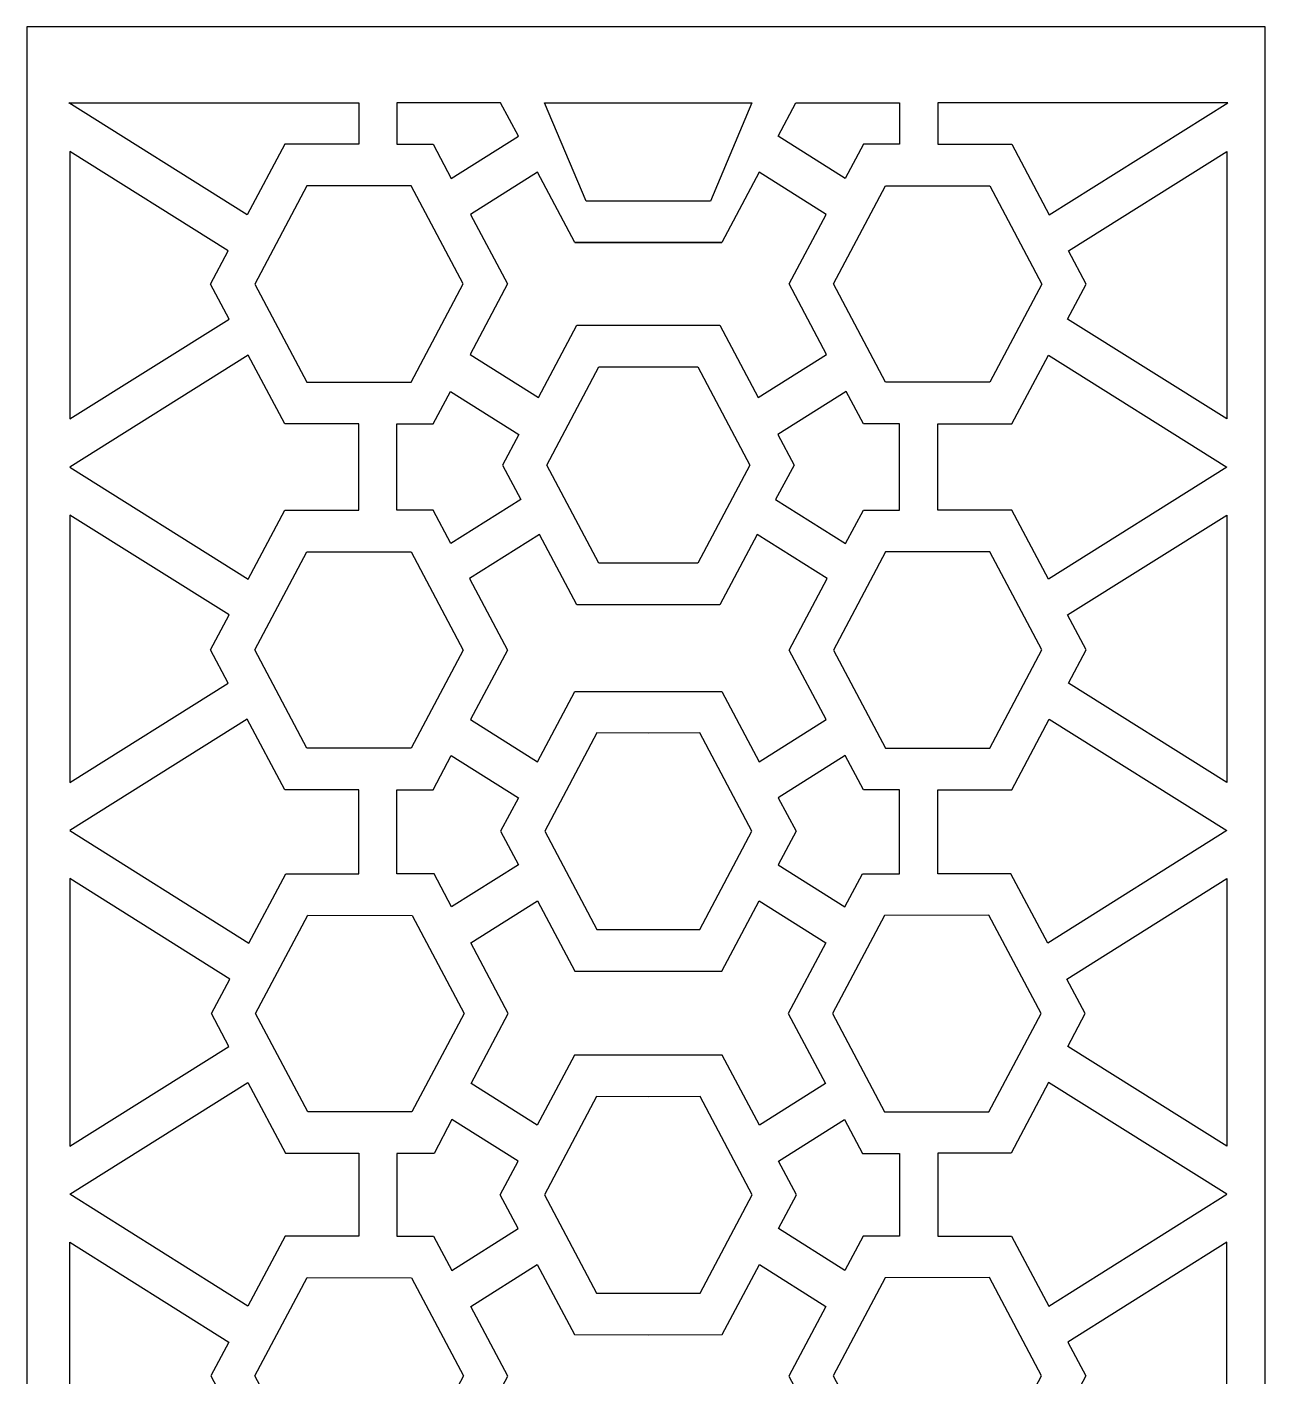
# Model space of a CAD drawing. Header units: centimetres. Extents: x -13.5 to -7.8, y -3.5 to 9.
# Drawn here: x -13.5 to -7.77, y 2.75 to 9 of the extents above; entities that cross this region are included whole.
import ezdxf

# ---------------------------------------------------------------- set-up
doc = ezdxf.new("R2010")
doc.units = ezdxf.units.CM
doc.header["$MEASUREMENT"] = 0
doc.layers.add('layer 1', color=7, linetype='Continuous')

msp = doc.modelspace()

# ---------------------------------------------------------------- linework, layer by layer
at = {"layer": 'layer 1', "color": 250}
for points, knots in [([(-13.50368, 9.00076), (-13.50368, 9.00076), (-7.76731, 9.00077), (-7.76731, 9.00077), (-7.76731, 9.00077), (-7.76731, 9.00077), (-7.76731, -3.49955), (-7.76731, -3.49955), (-7.76731, -3.49955), (-7.76731, -3.49955), (-13.50368, -3.49955), (-13.50368, -3.49955), (-13.50368, -3.49955), (-13.50368, -3.49955), (-13.50368, 9.00077), (-13.50368, 9.00077), (-13.50368, 9.00077), (-13.50368, 9.00077), (-13.50368, 9.00076), (-13.50368, 9.00076)], [0, 0, 0, 0, 0.1666667, 0.1666667, 0.1666667, 0.1666667, 0.3333333, 0.3333333, 0.3333333, 0.3333333, 0.5, 0.5, 0.5, 0.5, 0.6666667, 0.6666667, 0.6666667, 0.6666667, 1, 1, 1, 1]), ([(-13.31015, 8.64981), (-13.31015, 8.64981), (-12.48287, 8.13046), (-12.48287, 8.13046), (-12.48287, 8.13046), (-12.48287, 8.13046), (-12.30968, 8.45724), (-12.30968, 8.45724), (-12.30968, 8.45724), (-12.30968, 8.45724), (-11.96648, 8.45747), (-11.96648, 8.45747), (-11.96648, 8.45747), (-11.96648, 8.45747), (-11.96648, 8.64981), (-11.96648, 8.64981), (-11.96648, 8.64981), (-11.96648, 8.64981), (-13.31015, 8.64981), (-13.31015, 8.64981)], [0, 0, 0, 0, 0.1666667, 0.1666667, 0.1666667, 0.1666667, 0.3333333, 0.3333333, 0.3333333, 0.3333333, 0.5, 0.5, 0.5, 0.5, 0.6666667, 0.6666667, 0.6666667, 0.6666667, 1, 1, 1, 1]), ([(-11.78926, 8.64981), (-11.78926, 8.64981), (-11.30898, 8.64981), (-11.30898, 8.64981), (-11.30898, 8.64981), (-11.30898, 8.64981), (-11.22693, 8.49428), (-11.22693, 8.49428), (-11.22693, 8.49428), (-11.22693, 8.49428), (-11.53762, 8.29923), (-11.53762, 8.29923), (-11.53762, 8.29923), (-11.53762, 8.29923), (-11.62183, 8.45764), (-11.62183, 8.45764), (-11.62183, 8.45764), (-11.62183, 8.45764), (-11.78926, 8.45753), (-11.78926, 8.45753), (-11.78926, 8.45753), (-11.78926, 8.45753), (-11.78926, 8.64981), (-11.78926, 8.64981)], [0, 0, 0, 0, 0.1428571, 0.1428571, 0.1428571, 0.1428571, 0.2857143, 0.2857143, 0.2857143, 0.2857143, 0.4285714, 0.4285714, 0.4285714, 0.4285714, 0.5714286, 0.5714286, 0.5714286, 0.5714286, 0.7142857, 0.7142857, 0.7142857, 0.7142857, 1, 1, 1, 1]), ([(-10.91348, 8.19438), (-10.91348, 8.19438), (-10.6247, 8.19451), (-10.6247, 8.19451), (-10.6247, 8.19451), (-10.6247, 8.19451), (-10.33607, 8.19438), (-10.33607, 8.19438), (-10.33607, 8.19438), (-10.33607, 8.19438), (-10.1446, 8.64981), (-10.1446, 8.64981), (-10.1446, 8.64981), (-10.1446, 8.64981), (-10.62476, 8.64981), (-10.62476, 8.64981), (-10.62476, 8.64981), (-10.62476, 8.64981), (-11.10502, 8.64981), (-11.10502, 8.64981), (-11.10502, 8.64981), (-11.10502, 8.64981), (-10.91348, 8.19438), (-10.91348, 8.19438)], [0, 0, 0, 0, 0.1428571, 0.1428571, 0.1428571, 0.1428571, 0.2857143, 0.2857143, 0.2857143, 0.2857143, 0.4285714, 0.4285714, 0.4285714, 0.4285714, 0.5714286, 0.5714286, 0.5714286, 0.5714286, 0.7142857, 0.7142857, 0.7142857, 0.7142857, 1, 1, 1, 1]), ([(-9.46028, 8.64981), (-9.46028, 8.64981), (-9.94064, 8.64981), (-9.94064, 8.64981), (-9.94064, 8.64981), (-9.94064, 8.64981), (-10.02261, 8.49428), (-10.02261, 8.49428), (-10.02261, 8.49428), (-10.02261, 8.49428), (-9.71194, 8.29923), (-9.71194, 8.29923), (-9.71194, 8.29923), (-9.71194, 8.29923), (-9.62773, 8.45764), (-9.62773, 8.45764), (-9.62773, 8.45764), (-9.62773, 8.45764), (-9.46028, 8.45753), (-9.46028, 8.45753), (-9.46028, 8.45753), (-9.46028, 8.45753), (-9.46028, 8.64981), (-9.46028, 8.64981)], [0, 0, 0, 0, 0.1428571, 0.1428571, 0.1428571, 0.1428571, 0.2857143, 0.2857143, 0.2857143, 0.2857143, 0.4285714, 0.4285714, 0.4285714, 0.4285714, 0.5714286, 0.5714286, 0.5714286, 0.5714286, 0.7142857, 0.7142857, 0.7142857, 0.7142857, 1, 1, 1, 1]), ([(-7.93939, 8.64981), (-7.93939, 8.64981), (-8.76669, 8.13046), (-8.76669, 8.13046), (-8.76669, 8.13046), (-8.76669, 8.13046), (-8.93995, 8.45724), (-8.93995, 8.45724), (-8.93995, 8.45724), (-8.93995, 8.45724), (-9.28311, 8.45747), (-9.28311, 8.45747), (-9.28311, 8.45747), (-9.28311, 8.45747), (-9.28311, 8.64981), (-9.28311, 8.64981), (-9.28311, 8.64981), (-9.28311, 8.64981), (-7.9394, 8.64981), (-7.9394, 8.64981), (-7.9394, 8.64981), (-7.9394, 8.64981), (-7.93939, 8.64981), (-7.93939, 8.64981)], [0, 0, 0, 0, 0.1428571, 0.1428571, 0.1428571, 0.1428571, 0.2857143, 0.2857143, 0.2857143, 0.2857143, 0.4285714, 0.4285714, 0.4285714, 0.4285714, 0.5714286, 0.5714286, 0.5714286, 0.5714286, 0.7142857, 0.7142857, 0.7142857, 0.7142857, 1, 1, 1, 1]), ([(-13.30513, 7.18457), (-13.30513, 7.18457), (-13.30513, 8.42422), (-13.30513, 8.42422), (-13.30513, 8.42422), (-13.30513, 8.42422), (-12.57143, 7.96358), (-12.57143, 7.96358), (-12.57143, 7.96358), (-12.57143, 7.96358), (-12.6532, 7.80931), (-12.6532, 7.80931), (-12.6532, 7.80931), (-12.6532, 7.80931), (-12.56729, 7.64775), (-12.56729, 7.64775), (-12.56729, 7.64775), (-12.56729, 7.64775), (-13.30513, 7.18457), (-13.30513, 7.18457)], [0, 0, 0, 0, 0.1666667, 0.1666667, 0.1666667, 0.1666667, 0.3333333, 0.3333333, 0.3333333, 0.3333333, 0.5, 0.5, 0.5, 0.5, 0.6666667, 0.6666667, 0.6666667, 0.6666667, 1, 1, 1, 1]), ([(-7.94445, 7.18457), (-7.94445, 7.18457), (-7.94445, 8.42422), (-7.94445, 8.42422), (-7.94445, 8.42422), (-7.94445, 8.42422), (-8.67817, 7.96358), (-8.67817, 7.96358), (-8.67817, 7.96358), (-8.67817, 7.96358), (-8.59641, 7.80931), (-8.59641, 7.80931), (-8.59641, 7.80931), (-8.59641, 7.80931), (-8.68226, 7.64775), (-8.68226, 7.64775), (-8.68226, 7.64775), (-8.68226, 7.64775), (-7.94445, 7.18457), (-7.94445, 7.18457)], [0, 0, 0, 0, 0.1666667, 0.1666667, 0.1666667, 0.1666667, 0.3333333, 0.3333333, 0.3333333, 0.3333333, 0.5, 0.5, 0.5, 0.5, 0.6666667, 0.6666667, 0.6666667, 0.6666667, 1, 1, 1, 1]), ([(-10.62476, 7.61911), (-10.62476, 7.61911), (-10.95636, 7.61894), (-10.95636, 7.61894), (-10.95636, 7.61894), (-10.95636, 7.61894), (-11.13359, 7.28467), (-11.13359, 7.28467), (-11.13359, 7.28467), (-11.13359, 7.28467), (-11.45069, 7.48372), (-11.45069, 7.48372), (-11.45069, 7.48372), (-11.45069, 7.48372), (-11.27764, 7.81019), (-11.27764, 7.81019), (-11.27764, 7.81019), (-11.27764, 7.81019), (-11.44898, 8.13239), (-11.44898, 8.13239), (-11.44898, 8.13239), (-11.44898, 8.13239), (-11.13829, 8.32743), (-11.13829, 8.32743), (-11.13829, 8.32743), (-11.13829, 8.32743), (-10.96505, 8.00167), (-10.96505, 8.00167), (-10.96505, 8.00167), (-10.96505, 8.00167), (-10.62476, 8.00193), (-10.62476, 8.00193), (-10.62476, 8.00193), (-10.62476, 8.00193), (-10.28451, 8.00167), (-10.28451, 8.00167), (-10.28451, 8.00167), (-10.28451, 8.00167), (-10.11129, 8.32743), (-10.11129, 8.32743), (-10.11129, 8.32743), (-10.11129, 8.32743), (-9.80063, 8.13239), (-9.80063, 8.13239), (-9.80063, 8.13239), (-9.80063, 8.13239), (-9.97195, 7.81019), (-9.97195, 7.81019), (-9.97195, 7.81019), (-9.97195, 7.81019), (-9.79887, 7.48372), (-9.79887, 7.48372), (-9.79887, 7.48372), (-9.79887, 7.48372), (-10.11596, 7.28467), (-10.11596, 7.28467), (-10.11596, 7.28467), (-10.11596, 7.28467), (-10.29318, 7.61894), (-10.29318, 7.61894), (-10.29318, 7.61894), (-10.29318, 7.61894), (-10.62476, 7.61911), (-10.62476, 7.61911)], [0, 0, 0, 0, 0.0588235, 0.0588235, 0.0588235, 0.0588235, 0.1176471, 0.1176471, 0.1176471, 0.1176471, 0.1764706, 0.1764706, 0.1764706, 0.1764706, 0.2352941, 0.2352941, 0.2352941, 0.2352941, 0.2941176, 0.2941176, 0.2941176, 0.2941176, 0.3529412, 0.3529412, 0.3529412, 0.3529412, 0.4117647, 0.4117647, 0.4117647, 0.4117647, 0.4705882, 0.4705882, 0.4705882, 0.4705882, 0.5294118, 0.5294118, 0.5294118, 0.5294118, 0.5882353, 0.5882353, 0.5882353, 0.5882353, 0.6470588, 0.6470588, 0.6470588, 0.6470588, 0.7058824, 0.7058824, 0.7058824, 0.7058824, 0.7647059, 0.7647059, 0.7647059, 0.7647059, 0.8235294, 0.8235294, 0.8235294, 0.8235294, 0.8823529, 0.8823529, 0.8823529, 0.8823529, 1, 1, 1, 1]), ([(-11.72405, 8.26496), (-11.72405, 8.26496), (-11.48218, 7.81), (-11.48218, 7.81), (-11.48218, 7.81), (-11.48218, 7.81), (-11.72351, 7.35485), (-11.72351, 7.35485), (-11.72351, 7.35485), (-11.72351, 7.35485), (-12.20676, 7.35455), (-12.20676, 7.35455), (-12.20676, 7.35455), (-12.20676, 7.35455), (-12.44861, 7.8094), (-12.44861, 7.8094), (-12.44861, 7.8094), (-12.44861, 7.8094), (-12.20724, 8.26467), (-12.20724, 8.26467), (-12.20724, 8.26467), (-12.20724, 8.26467), (-11.72405, 8.26496), (-11.72405, 8.26496)], [0, 0, 0, 0, 0.1428571, 0.1428571, 0.1428571, 0.1428571, 0.2857143, 0.2857143, 0.2857143, 0.2857143, 0.4285714, 0.4285714, 0.4285714, 0.4285714, 0.5714286, 0.5714286, 0.5714286, 0.5714286, 0.7142857, 0.7142857, 0.7142857, 0.7142857, 1, 1, 1, 1]), ([(-9.52551, 8.26496), (-9.52551, 8.26496), (-9.76737, 7.81), (-9.76737, 7.81), (-9.76737, 7.81), (-9.76737, 7.81), (-9.52604, 7.35485), (-9.52604, 7.35485), (-9.52604, 7.35485), (-9.52604, 7.35485), (-9.04283, 7.35455), (-9.04283, 7.35455), (-9.04283, 7.35455), (-9.04283, 7.35455), (-8.80095, 7.8094), (-8.80095, 7.8094), (-8.80095, 7.8094), (-8.80095, 7.8094), (-9.04229, 8.26467), (-9.04229, 8.26467), (-9.04229, 8.26467), (-9.04229, 8.26467), (-9.52551, 8.26496), (-9.52551, 8.26496)], [0, 0, 0, 0, 0.1428571, 0.1428571, 0.1428571, 0.1428571, 0.2857143, 0.2857143, 0.2857143, 0.2857143, 0.4285714, 0.4285714, 0.4285714, 0.4285714, 0.5714286, 0.5714286, 0.5714286, 0.5714286, 0.7142857, 0.7142857, 0.7142857, 0.7142857, 1, 1, 1, 1]), ([(-10.62476, 8.00193), (-10.62476, 8.00193), (-10.96505, 8.00167), (-10.96505, 8.00167), (-10.96505, 8.00167), (-10.96505, 8.00167), (-10.62476, 8.00193), (-10.62476, 8.00193)], [0, 0, 0, 0, 0.3333333, 0.3333333, 0.3333333, 0.3333333, 1, 1, 1, 1]), ([(-10.62476, 8.00193), (-10.62476, 8.00193), (-10.28451, 8.00167), (-10.28451, 8.00167), (-10.28451, 8.00167), (-10.28451, 8.00167), (-10.62476, 8.00193), (-10.62476, 8.00193)], [0, 0, 0, 0, 0.3333333, 0.3333333, 0.3333333, 0.3333333, 1, 1, 1, 1]), ([(-11.96648, 7.16204), (-11.96648, 7.16204), (-11.96648, 6.76218), (-11.96648, 6.76218), (-11.96648, 6.76218), (-11.96648, 6.76218), (-12.30895, 6.76241), (-12.30895, 6.76241), (-12.30895, 6.76241), (-12.30895, 6.76241), (-12.47864, 6.44319), (-12.47864, 6.44319), (-12.47864, 6.44319), (-12.47864, 6.44319), (-13.30513, 6.96205), (-13.30513, 6.96205), (-13.30513, 6.96205), (-13.30513, 6.96205), (-12.47864, 7.48091), (-12.47864, 7.48091), (-12.47864, 7.48091), (-12.47864, 7.48091), (-12.30895, 7.16179), (-12.30895, 7.16179), (-12.30895, 7.16179), (-12.30895, 7.16179), (-11.96648, 7.16204), (-11.96648, 7.16204)], [0, 0, 0, 0, 0.125, 0.125, 0.125, 0.125, 0.25, 0.25, 0.25, 0.25, 0.375, 0.375, 0.375, 0.375, 0.5, 0.5, 0.5, 0.5, 0.625, 0.625, 0.625, 0.625, 0.75, 0.75, 0.75, 0.75, 1, 1, 1, 1]), ([(-9.28311, 7.16204), (-9.28311, 7.16204), (-9.28311, 6.76218), (-9.28311, 6.76218), (-9.28311, 6.76218), (-9.28311, 6.76218), (-8.94059, 6.76241), (-8.94059, 6.76241), (-8.94059, 6.76241), (-8.94059, 6.76241), (-8.77091, 6.44319), (-8.77091, 6.44319), (-8.77091, 6.44319), (-8.77091, 6.44319), (-7.94445, 6.96205), (-7.94445, 6.96205), (-7.94445, 6.96205), (-7.94445, 6.96205), (-8.77091, 7.48091), (-8.77091, 7.48091), (-8.77091, 7.48091), (-8.77091, 7.48091), (-8.94059, 7.16179), (-8.94059, 7.16179), (-8.94059, 7.16179), (-8.94059, 7.16179), (-9.28311, 7.16204), (-9.28311, 7.16204)], [0, 0, 0, 0, 0.125, 0.125, 0.125, 0.125, 0.25, 0.25, 0.25, 0.25, 0.375, 0.375, 0.375, 0.375, 0.5, 0.5, 0.5, 0.5, 0.625, 0.625, 0.625, 0.625, 0.75, 0.75, 0.75, 0.75, 1, 1, 1, 1]), ([(-10.62471, 7.4265), (-10.62471, 7.4265), (-10.854, 7.42634), (-10.854, 7.42634), (-10.854, 7.42634), (-10.854, 7.42634), (-11.09538, 6.97118), (-11.09538, 6.97118), (-11.09538, 6.97118), (-11.09538, 6.97118), (-10.85352, 6.51619), (-10.85352, 6.51619), (-10.85352, 6.51619), (-10.85352, 6.51619), (-10.62476, 6.5164), (-10.62476, 6.5164), (-10.62476, 6.5164), (-10.62476, 6.5164), (-10.39606, 6.51619), (-10.39606, 6.51619), (-10.39606, 6.51619), (-10.39606, 6.51619), (-10.15423, 6.97118), (-10.15423, 6.97118), (-10.15423, 6.97118), (-10.15423, 6.97118), (-10.39564, 7.42634), (-10.39564, 7.42634), (-10.39564, 7.42634), (-10.39564, 7.42634), (-10.62489, 7.4265), (-10.62489, 7.4265), (-10.62489, 7.4265), (-10.62489, 7.4265), (-10.62471, 7.4265), (-10.62471, 7.4265)], [0, 0, 0, 0, 0.1, 0.1, 0.1, 0.1, 0.2, 0.2, 0.2, 0.2, 0.3, 0.3, 0.3, 0.3, 0.4, 0.4, 0.4, 0.4, 0.5, 0.5, 0.5, 0.5, 0.6, 0.6, 0.6, 0.6, 0.7, 0.7, 0.7, 0.7, 0.8, 0.8, 0.8, 0.8, 1, 1, 1, 1]), ([(-11.21484, 6.81096), (-11.21484, 6.81096), (-11.29993, 6.97098), (-11.29993, 6.97098), (-11.29993, 6.97098), (-11.29993, 6.97098), (-11.22463, 7.11303), (-11.22463, 7.11303), (-11.22463, 7.11303), (-11.22463, 7.11303), (-11.54172, 7.3121), (-11.54172, 7.3121), (-11.54172, 7.3121), (-11.54172, 7.3121), (-11.62119, 7.16228), (-11.62119, 7.16228), (-11.62119, 7.16228), (-11.62119, 7.16228), (-11.78926, 7.1621), (-11.78926, 7.1621), (-11.78926, 7.1621), (-11.78926, 7.1621), (-11.78926, 6.76203), (-11.78926, 6.76203), (-11.78926, 6.76203), (-11.78926, 6.76203), (-11.62119, 6.76192), (-11.62119, 6.76192), (-11.62119, 6.76192), (-11.62119, 6.76192), (-11.53919, 6.60729), (-11.53919, 6.60729), (-11.53919, 6.60729), (-11.53919, 6.60729), (-11.21484, 6.81096), (-11.21484, 6.81096)], [0, 0, 0, 0, 0.1, 0.1, 0.1, 0.1, 0.2, 0.2, 0.2, 0.2, 0.3, 0.3, 0.3, 0.3, 0.4, 0.4, 0.4, 0.4, 0.5, 0.5, 0.5, 0.5, 0.6, 0.6, 0.6, 0.6, 0.7, 0.7, 0.7, 0.7, 0.8, 0.8, 0.8, 0.8, 1, 1, 1, 1]), ([(-10.03479, 6.81096), (-10.03479, 6.81096), (-9.94964, 6.97098), (-9.94964, 6.97098), (-9.94964, 6.97098), (-9.94964, 6.97098), (-10.02501, 7.11303), (-10.02501, 7.11303), (-10.02501, 7.11303), (-10.02501, 7.11303), (-9.70792, 7.3121), (-9.70792, 7.3121), (-9.70792, 7.3121), (-9.70792, 7.3121), (-9.62842, 7.16228), (-9.62842, 7.16228), (-9.62842, 7.16228), (-9.62842, 7.16228), (-9.46028, 7.1621), (-9.46028, 7.1621), (-9.46028, 7.1621), (-9.46028, 7.1621), (-9.46028, 6.76203), (-9.46028, 6.76203), (-9.46028, 6.76203), (-9.46028, 6.76203), (-9.62842, 6.76192), (-9.62842, 6.76192), (-9.62842, 6.76192), (-9.62842, 6.76192), (-9.71044, 6.60729), (-9.71044, 6.60729), (-9.71044, 6.60729), (-9.71044, 6.60729), (-10.03479, 6.81096), (-10.03479, 6.81096)], [0, 0, 0, 0, 0.1, 0.1, 0.1, 0.1, 0.2, 0.2, 0.2, 0.2, 0.3, 0.3, 0.3, 0.3, 0.4, 0.4, 0.4, 0.4, 0.5, 0.5, 0.5, 0.5, 0.6, 0.6, 0.6, 0.6, 0.7, 0.7, 0.7, 0.7, 0.8, 0.8, 0.8, 0.8, 1, 1, 1, 1]), ([(-13.30513, 6.73962), (-13.30513, 6.73962), (-12.56729, 6.27648), (-12.56729, 6.27648), (-12.56729, 6.27648), (-12.56729, 6.27648), (-12.6532, 6.11488), (-12.6532, 6.11488), (-12.6532, 6.11488), (-12.6532, 6.11488), (-12.57143, 5.96054), (-12.57143, 5.96054), (-12.57143, 5.96054), (-12.57143, 5.96054), (-13.30513, 5.49992), (-13.30513, 5.49992), (-13.30513, 5.49992), (-13.30513, 5.49992), (-13.30513, 6.73962), (-13.30513, 6.73962)], [0, 0, 0, 0, 0.1666667, 0.1666667, 0.1666667, 0.1666667, 0.3333333, 0.3333333, 0.3333333, 0.3333333, 0.5, 0.5, 0.5, 0.5, 0.6666667, 0.6666667, 0.6666667, 0.6666667, 1, 1, 1, 1]), ([(-7.94445, 6.73962), (-7.94445, 6.73962), (-8.68226, 6.27648), (-8.68226, 6.27648), (-8.68226, 6.27648), (-8.68226, 6.27648), (-8.59641, 6.11488), (-8.59641, 6.11488), (-8.59641, 6.11488), (-8.59641, 6.11488), (-8.67817, 5.96054), (-8.67817, 5.96054), (-8.67817, 5.96054), (-8.67817, 5.96054), (-7.94445, 5.49992), (-7.94445, 5.49992), (-7.94445, 5.49992), (-7.94445, 5.49992), (-7.94445, 6.73962), (-7.94445, 6.73962)], [0, 0, 0, 0, 0.1666667, 0.1666667, 0.1666667, 0.1666667, 0.3333333, 0.3333333, 0.3333333, 0.3333333, 0.5, 0.5, 0.5, 0.5, 0.6666667, 0.6666667, 0.6666667, 0.6666667, 1, 1, 1, 1]), ([(-10.62476, 5.92229), (-10.62476, 5.92229), (-10.96505, 5.92247), (-10.96505, 5.92247), (-10.96505, 5.92247), (-10.96505, 5.92247), (-11.13831, 5.59669), (-11.13831, 5.59669), (-11.13831, 5.59669), (-11.13831, 5.59669), (-11.44898, 5.79172), (-11.44898, 5.79172), (-11.44898, 5.79172), (-11.44898, 5.79172), (-11.27764, 6.11402), (-11.27764, 6.11402), (-11.27764, 6.11402), (-11.27764, 6.11402), (-11.4532, 6.44513), (-11.4532, 6.44513), (-11.4532, 6.44513), (-11.4532, 6.44513), (-11.12864, 6.64889), (-11.12864, 6.64889), (-11.12864, 6.64889), (-11.12864, 6.64889), (-10.95567, 6.32356), (-10.95567, 6.32356), (-10.95567, 6.32356), (-10.95567, 6.32356), (-10.62476, 6.32372), (-10.62476, 6.32372), (-10.62476, 6.32372), (-10.62476, 6.32372), (-10.29393, 6.32356), (-10.29393, 6.32356), (-10.29393, 6.32356), (-10.29393, 6.32356), (-10.12093, 6.64889), (-10.12093, 6.64889), (-10.12093, 6.64889), (-10.12093, 6.64889), (-9.79636, 6.44513), (-9.79636, 6.44513), (-9.79636, 6.44513), (-9.79636, 6.44513), (-9.97195, 6.11402), (-9.97195, 6.11402), (-9.97195, 6.11402), (-9.97195, 6.11402), (-9.80063, 5.79172), (-9.80063, 5.79172), (-9.80063, 5.79172), (-9.80063, 5.79172), (-10.11129, 5.59669), (-10.11129, 5.59669), (-10.11129, 5.59669), (-10.11129, 5.59669), (-10.28451, 5.92247), (-10.28451, 5.92247), (-10.28451, 5.92247), (-10.28451, 5.92247), (-10.62476, 5.92229), (-10.62476, 5.92229)], [0, 0, 0, 0, 0.0588235, 0.0588235, 0.0588235, 0.0588235, 0.1176471, 0.1176471, 0.1176471, 0.1176471, 0.1764706, 0.1764706, 0.1764706, 0.1764706, 0.2352941, 0.2352941, 0.2352941, 0.2352941, 0.2941176, 0.2941176, 0.2941176, 0.2941176, 0.3529412, 0.3529412, 0.3529412, 0.3529412, 0.4117647, 0.4117647, 0.4117647, 0.4117647, 0.4705882, 0.4705882, 0.4705882, 0.4705882, 0.5294118, 0.5294118, 0.5294118, 0.5294118, 0.5882353, 0.5882353, 0.5882353, 0.5882353, 0.6470588, 0.6470588, 0.6470588, 0.6470588, 0.7058824, 0.7058824, 0.7058824, 0.7058824, 0.7647059, 0.7647059, 0.7647059, 0.7647059, 0.8235294, 0.8235294, 0.8235294, 0.8235294, 0.8823529, 0.8823529, 0.8823529, 0.8823529, 1, 1, 1, 1]), ([(-11.72405, 5.65927), (-11.72405, 5.65927), (-11.48218, 6.11411), (-11.48218, 6.11411), (-11.48218, 6.11411), (-11.48218, 6.11411), (-11.72351, 6.56936), (-11.72351, 6.56936), (-11.72351, 6.56936), (-11.72351, 6.56936), (-12.20676, 6.56964), (-12.20676, 6.56964), (-12.20676, 6.56964), (-12.20676, 6.56964), (-12.44861, 6.11479), (-12.44861, 6.11479), (-12.44861, 6.11479), (-12.44861, 6.11479), (-12.20724, 5.65956), (-12.20724, 5.65956), (-12.20724, 5.65956), (-12.20724, 5.65956), (-11.72405, 5.65927), (-11.72405, 5.65927)], [0, 0, 0, 0, 0.1428571, 0.1428571, 0.1428571, 0.1428571, 0.2857143, 0.2857143, 0.2857143, 0.2857143, 0.4285714, 0.4285714, 0.4285714, 0.4285714, 0.5714286, 0.5714286, 0.5714286, 0.5714286, 0.7142857, 0.7142857, 0.7142857, 0.7142857, 1, 1, 1, 1]), ([(-9.52551, 5.65927), (-9.52551, 5.65927), (-9.76737, 6.11411), (-9.76737, 6.11411), (-9.76737, 6.11411), (-9.76737, 6.11411), (-9.52604, 6.56936), (-9.52604, 6.56936), (-9.52604, 6.56936), (-9.52604, 6.56936), (-9.04283, 6.56964), (-9.04283, 6.56964), (-9.04283, 6.56964), (-9.04283, 6.56964), (-8.80095, 6.11479), (-8.80095, 6.11479), (-8.80095, 6.11479), (-8.80095, 6.11479), (-9.04229, 5.65956), (-9.04229, 5.65956), (-9.04229, 5.65956), (-9.04229, 5.65956), (-9.52551, 5.65927), (-9.52551, 5.65927)], [0, 0, 0, 0, 0.1428571, 0.1428571, 0.1428571, 0.1428571, 0.2857143, 0.2857143, 0.2857143, 0.2857143, 0.4285714, 0.4285714, 0.4285714, 0.4285714, 0.5714286, 0.5714286, 0.5714286, 0.5714286, 0.7142857, 0.7142857, 0.7142857, 0.7142857, 1, 1, 1, 1]), ([(-11.96647, 5.07778), (-11.96647, 5.07778), (-12.30476, 5.078), (-12.30476, 5.078), (-12.30476, 5.078), (-12.30476, 5.078), (-12.47558, 4.75672), (-12.47558, 4.75672), (-12.47558, 4.75672), (-12.47558, 4.75672), (-13.30513, 5.27753), (-13.30513, 5.27753), (-13.30513, 5.27753), (-13.30513, 5.27753), (-12.48287, 5.79366), (-12.48287, 5.79366), (-12.48287, 5.79366), (-12.48287, 5.79366), (-12.30968, 5.46699), (-12.30968, 5.46699), (-12.30968, 5.46699), (-12.30968, 5.46699), (-11.96647, 5.46672), (-11.96647, 5.46672), (-11.96647, 5.46672), (-11.96647, 5.46672), (-11.96647, 5.07778), (-11.96647, 5.07778)], [0, 0, 0, 0, 0.125, 0.125, 0.125, 0.125, 0.25, 0.25, 0.25, 0.25, 0.375, 0.375, 0.375, 0.375, 0.5, 0.5, 0.5, 0.5, 0.625, 0.625, 0.625, 0.625, 0.75, 0.75, 0.75, 0.75, 1, 1, 1, 1]), ([(-9.28312, 5.07778), (-9.28312, 5.07778), (-8.9448, 5.078), (-8.9448, 5.078), (-8.9448, 5.078), (-8.9448, 5.078), (-8.77397, 4.75672), (-8.77397, 4.75672), (-8.77397, 4.75672), (-8.77397, 4.75672), (-7.94445, 5.27753), (-7.94445, 5.27753), (-7.94445, 5.27753), (-7.94445, 5.27753), (-8.76669, 5.79366), (-8.76669, 5.79366), (-8.76669, 5.79366), (-8.76669, 5.79366), (-8.93995, 5.46699), (-8.93995, 5.46699), (-8.93995, 5.46699), (-8.93995, 5.46699), (-9.28312, 5.46672), (-9.28312, 5.46672), (-9.28312, 5.46672), (-9.28312, 5.46672), (-9.28312, 5.07778), (-9.28312, 5.07778)], [0, 0, 0, 0, 0.125, 0.125, 0.125, 0.125, 0.25, 0.25, 0.25, 0.25, 0.375, 0.375, 0.375, 0.375, 0.5, 0.5, 0.5, 0.5, 0.625, 0.625, 0.625, 0.625, 0.75, 0.75, 0.75, 0.75, 1, 1, 1, 1]), ([(-10.62471, 4.81945), (-10.62471, 4.81945), (-10.86334, 4.81967), (-10.86334, 4.81967), (-10.86334, 4.81967), (-10.86334, 4.81967), (-11.10477, 5.27483), (-11.10477, 5.27483), (-11.10477, 5.27483), (-11.10477, 5.27483), (-10.86292, 5.72977), (-10.86292, 5.72977), (-10.86292, 5.72977), (-10.86292, 5.72977), (-10.62476, 5.72957), (-10.62476, 5.72957), (-10.62476, 5.72957), (-10.62476, 5.72957), (-10.38672, 5.72977), (-10.38672, 5.72977), (-10.38672, 5.72977), (-10.38672, 5.72977), (-10.14486, 5.27483), (-10.14486, 5.27483), (-10.14486, 5.27483), (-10.14486, 5.27483), (-10.38622, 4.81967), (-10.38622, 4.81967), (-10.38622, 4.81967), (-10.38622, 4.81967), (-10.62489, 4.81945), (-10.62489, 4.81945), (-10.62489, 4.81945), (-10.62489, 4.81945), (-10.62471, 4.81945), (-10.62471, 4.81945)], [0, 0, 0, 0, 0.1, 0.1, 0.1, 0.1, 0.2, 0.2, 0.2, 0.2, 0.3, 0.3, 0.3, 0.3, 0.4, 0.4, 0.4, 0.4, 0.5, 0.5, 0.5, 0.5, 0.6, 0.6, 0.6, 0.6, 0.7, 0.7, 0.7, 0.7, 0.8, 0.8, 0.8, 0.8, 1, 1, 1, 1]), ([(-11.53762, 5.625), (-11.53762, 5.625), (-11.62183, 5.46649), (-11.62183, 5.46649), (-11.62183, 5.46649), (-11.62183, 5.46649), (-11.78926, 5.46667), (-11.78926, 5.46667), (-11.78926, 5.46667), (-11.78926, 5.46667), (-11.78926, 5.0777), (-11.78926, 5.0777), (-11.78926, 5.0777), (-11.78926, 5.0777), (-11.61699, 5.07758), (-11.61699, 5.07758), (-11.61699, 5.07758), (-11.61699, 5.07758), (-11.53595, 4.92476), (-11.53595, 4.92476), (-11.53595, 4.92476), (-11.53595, 4.92476), (-11.22665, 5.11896), (-11.22665, 5.11896), (-11.22665, 5.11896), (-11.22665, 5.11896), (-11.30937, 5.27501), (-11.30937, 5.27501), (-11.30937, 5.27501), (-11.30937, 5.27501), (-11.22693, 5.42994), (-11.22693, 5.42994), (-11.22693, 5.42994), (-11.22693, 5.42994), (-11.53762, 5.625), (-11.53762, 5.625)], [0, 0, 0, 0, 0.1, 0.1, 0.1, 0.1, 0.2, 0.2, 0.2, 0.2, 0.3, 0.3, 0.3, 0.3, 0.4, 0.4, 0.4, 0.4, 0.5, 0.5, 0.5, 0.5, 0.6, 0.6, 0.6, 0.6, 0.7, 0.7, 0.7, 0.7, 0.8, 0.8, 0.8, 0.8, 1, 1, 1, 1]), ([(-9.71194, 5.625), (-9.71194, 5.625), (-9.62773, 5.46649), (-9.62773, 5.46649), (-9.62773, 5.46649), (-9.62773, 5.46649), (-9.46028, 5.46667), (-9.46028, 5.46667), (-9.46028, 5.46667), (-9.46028, 5.46667), (-9.46028, 5.0777), (-9.46028, 5.0777), (-9.46028, 5.0777), (-9.46028, 5.0777), (-9.63264, 5.07758), (-9.63264, 5.07758), (-9.63264, 5.07758), (-9.63264, 5.07758), (-9.71363, 4.92476), (-9.71363, 4.92476), (-9.71363, 4.92476), (-9.71363, 4.92476), (-10.02296, 5.11896), (-10.02296, 5.11896), (-10.02296, 5.11896), (-10.02296, 5.11896), (-9.94028, 5.27501), (-9.94028, 5.27501), (-9.94028, 5.27501), (-9.94028, 5.27501), (-10.02262, 5.42994), (-10.02262, 5.42994), (-10.02262, 5.42994), (-10.02262, 5.42994), (-9.71194, 5.625), (-9.71194, 5.625)], [0, 0, 0, 0, 0.1, 0.1, 0.1, 0.1, 0.2, 0.2, 0.2, 0.2, 0.3, 0.3, 0.3, 0.3, 0.4, 0.4, 0.4, 0.4, 0.5, 0.5, 0.5, 0.5, 0.6, 0.6, 0.6, 0.6, 0.7, 0.7, 0.7, 0.7, 0.8, 0.8, 0.8, 0.8, 1, 1, 1, 1]), ([(-13.30513, 3.8154), (-13.30513, 3.8154), (-13.30513, 5.05509), (-13.30513, 5.05509), (-13.30513, 5.05509), (-13.30513, 5.05509), (-12.56423, 4.58996), (-12.56423, 4.58996), (-12.56423, 4.58996), (-12.56423, 4.58996), (-12.64899, 4.43052), (-12.64899, 4.43052), (-12.64899, 4.43052), (-12.64899, 4.43052), (-12.56813, 4.278), (-12.56813, 4.278), (-12.56813, 4.278), (-12.56813, 4.278), (-13.30513, 3.8154), (-13.30513, 3.8154)], [0, 0, 0, 0, 0.1666667, 0.1666667, 0.1666667, 0.1666667, 0.3333333, 0.3333333, 0.3333333, 0.3333333, 0.5, 0.5, 0.5, 0.5, 0.6666667, 0.6666667, 0.6666667, 0.6666667, 1, 1, 1, 1]), ([(-7.94445, 3.8154), (-7.94445, 3.8154), (-7.94445, 5.05509), (-7.94445, 5.05509), (-7.94445, 5.05509), (-7.94445, 5.05509), (-8.68533, 4.58996), (-8.68533, 4.58996), (-8.68533, 4.58996), (-8.68533, 4.58996), (-8.60061, 4.43052), (-8.60061, 4.43052), (-8.60061, 4.43052), (-8.60061, 4.43052), (-8.68143, 4.278), (-8.68143, 4.278), (-8.68143, 4.278), (-8.68143, 4.278), (-7.94445, 3.8154), (-7.94445, 3.8154)], [0, 0, 0, 0, 0.1666667, 0.1666667, 0.1666667, 0.1666667, 0.3333333, 0.3333333, 0.3333333, 0.3333333, 0.5, 0.5, 0.5, 0.5, 0.6666667, 0.6666667, 0.6666667, 0.6666667, 1, 1, 1, 1]), ([(-10.62476, 4.62686), (-10.62476, 4.62686), (-10.9658, 4.62707), (-10.9658, 4.62707), (-10.9658, 4.62707), (-10.9658, 4.62707), (-11.13808, 4.95205), (-11.13808, 4.95205), (-11.13808, 4.95205), (-11.13808, 4.95205), (-11.4474, 4.75785), (-11.4474, 4.75785), (-11.4474, 4.75785), (-11.4474, 4.75785), (-11.27344, 4.42961), (-11.27344, 4.42961), (-11.27344, 4.42961), (-11.27344, 4.42961), (-11.44592, 4.10522), (-11.44592, 4.10522), (-11.44592, 4.10522), (-11.44592, 4.10522), (-11.13933, 3.91274), (-11.13933, 3.91274), (-11.13933, 3.91274), (-11.13933, 3.91274), (-10.96663, 4.2376), (-10.96663, 4.2376), (-10.96663, 4.2376), (-10.96663, 4.2376), (-10.62476, 4.23741), (-10.62476, 4.23741), (-10.62476, 4.23741), (-10.62476, 4.23741), (-10.283, 4.2376), (-10.283, 4.2376), (-10.283, 4.2376), (-10.283, 4.2376), (-10.11031, 3.91274), (-10.11031, 3.91274), (-10.11031, 3.91274), (-10.11031, 3.91274), (-9.80368, 4.10522), (-9.80368, 4.10522), (-9.80368, 4.10522), (-9.80368, 4.10522), (-9.97615, 4.42961), (-9.97615, 4.42961), (-9.97615, 4.42961), (-9.97615, 4.42961), (-9.80217, 4.75785), (-9.80217, 4.75785), (-9.80217, 4.75785), (-9.80217, 4.75785), (-10.11149, 4.95205), (-10.11149, 4.95205), (-10.11149, 4.95205), (-10.11149, 4.95205), (-10.28379, 4.62707), (-10.28379, 4.62707), (-10.28379, 4.62707), (-10.28379, 4.62707), (-10.62476, 4.62686), (-10.62476, 4.62686)], [0, 0, 0, 0, 0.0588235, 0.0588235, 0.0588235, 0.0588235, 0.1176471, 0.1176471, 0.1176471, 0.1176471, 0.1764706, 0.1764706, 0.1764706, 0.1764706, 0.2352941, 0.2352941, 0.2352941, 0.2352941, 0.2941176, 0.2941176, 0.2941176, 0.2941176, 0.3529412, 0.3529412, 0.3529412, 0.3529412, 0.4117647, 0.4117647, 0.4117647, 0.4117647, 0.4705882, 0.4705882, 0.4705882, 0.4705882, 0.5294118, 0.5294118, 0.5294118, 0.5294118, 0.5882353, 0.5882353, 0.5882353, 0.5882353, 0.6470588, 0.6470588, 0.6470588, 0.6470588, 0.7058824, 0.7058824, 0.7058824, 0.7058824, 0.7647059, 0.7647059, 0.7647059, 0.7647059, 0.8235294, 0.8235294, 0.8235294, 0.8235294, 0.8823529, 0.8823529, 0.8823529, 0.8823529, 1, 1, 1, 1]), ([(-11.71985, 3.97485), (-11.71985, 3.97485), (-11.47799, 4.42983), (-11.47799, 4.42983), (-11.47799, 4.42983), (-11.47799, 4.42983), (-11.71933, 4.88498), (-11.71933, 4.88498), (-11.71933, 4.88498), (-11.71933, 4.88498), (-12.20255, 4.88531), (-12.20255, 4.88531), (-12.20255, 4.88531), (-12.20255, 4.88531), (-12.44444, 4.43042), (-12.44444, 4.43042), (-12.44444, 4.43042), (-12.44444, 4.43042), (-12.20306, 3.97515), (-12.20306, 3.97515), (-12.20306, 3.97515), (-12.20306, 3.97515), (-11.71985, 3.97485), (-11.71985, 3.97485)], [0, 0, 0, 0, 0.1428571, 0.1428571, 0.1428571, 0.1428571, 0.2857143, 0.2857143, 0.2857143, 0.2857143, 0.4285714, 0.4285714, 0.4285714, 0.4285714, 0.5714286, 0.5714286, 0.5714286, 0.5714286, 0.7142857, 0.7142857, 0.7142857, 0.7142857, 1, 1, 1, 1]), ([(-9.52972, 3.97485), (-9.52972, 3.97485), (-9.77158, 4.42983), (-9.77158, 4.42983), (-9.77158, 4.42983), (-9.77158, 4.42983), (-9.53022, 4.88498), (-9.53022, 4.88498), (-9.53022, 4.88498), (-9.53022, 4.88498), (-9.04703, 4.88531), (-9.04703, 4.88531), (-9.04703, 4.88531), (-9.04703, 4.88531), (-8.80515, 4.43042), (-8.80515, 4.43042), (-8.80515, 4.43042), (-8.80515, 4.43042), (-9.04648, 3.97515), (-9.04648, 3.97515), (-9.04648, 3.97515), (-9.04648, 3.97515), (-9.52971, 3.97485), (-9.52971, 3.97485), (-9.52971, 3.97485), (-9.52971, 3.97485), (-9.52972, 3.97485), (-9.52972, 3.97485)], [0, 0, 0, 0, 0.125, 0.125, 0.125, 0.125, 0.25, 0.25, 0.25, 0.25, 0.375, 0.375, 0.375, 0.375, 0.5, 0.5, 0.5, 0.5, 0.625, 0.625, 0.625, 0.625, 0.75, 0.75, 0.75, 0.75, 1, 1, 1, 1]), ([(-11.96648, 3.39883), (-11.96648, 3.39883), (-11.96648, 3.78239), (-11.96648, 3.78239), (-11.96648, 3.78239), (-11.96648, 3.78239), (-12.30547, 3.78258), (-12.30547, 3.78258), (-12.30547, 3.78258), (-12.30547, 3.78258), (-12.47969, 4.11112), (-12.47969, 4.11112), (-12.47969, 4.11112), (-12.47969, 4.11112), (-13.30513, 3.59294), (-13.30513, 3.59294), (-13.30513, 3.59294), (-13.30513, 3.59294), (-12.48003, 3.07494), (-12.48003, 3.07494), (-12.48003, 3.07494), (-12.48003, 3.07494), (-12.30765, 3.39908), (-12.30765, 3.39908), (-12.30765, 3.39908), (-12.30765, 3.39908), (-11.96648, 3.39883), (-11.96648, 3.39883)], [0, 0, 0, 0, 0.125, 0.125, 0.125, 0.125, 0.25, 0.25, 0.25, 0.25, 0.375, 0.375, 0.375, 0.375, 0.5, 0.5, 0.5, 0.5, 0.625, 0.625, 0.625, 0.625, 0.75, 0.75, 0.75, 0.75, 1, 1, 1, 1]), ([(-9.28311, 3.39883), (-9.28311, 3.39883), (-9.28311, 3.78239), (-9.28311, 3.78239), (-9.28311, 3.78239), (-9.28311, 3.78239), (-8.94414, 3.78258), (-8.94414, 3.78258), (-8.94414, 3.78258), (-8.94414, 3.78258), (-8.76994, 4.11112), (-8.76994, 4.11112), (-8.76994, 4.11112), (-8.76994, 4.11112), (-7.94445, 3.59294), (-7.94445, 3.59294), (-7.94445, 3.59294), (-7.94445, 3.59294), (-8.76954, 3.07494), (-8.76954, 3.07494), (-8.76954, 3.07494), (-8.76954, 3.07494), (-8.94195, 3.39908), (-8.94195, 3.39908), (-8.94195, 3.39908), (-8.94195, 3.39908), (-9.28311, 3.39883), (-9.28311, 3.39883)], [0, 0, 0, 0, 0.125, 0.125, 0.125, 0.125, 0.25, 0.25, 0.25, 0.25, 0.375, 0.375, 0.375, 0.375, 0.5, 0.5, 0.5, 0.5, 0.625, 0.625, 0.625, 0.625, 0.75, 0.75, 0.75, 0.75, 1, 1, 1, 1]), ([(-10.62471, 3.13466), (-10.62471, 3.13466), (-10.86494, 3.13482), (-10.86494, 3.13482), (-10.86494, 3.13482), (-10.86494, 3.13482), (-11.10627, 3.59), (-11.10627, 3.59), (-11.10627, 3.59), (-11.10627, 3.59), (-10.86439, 4.04497), (-10.86439, 4.04497), (-10.86439, 4.04497), (-10.86439, 4.04497), (-10.62476, 4.04476), (-10.62476, 4.04476), (-10.62476, 4.04476), (-10.62476, 4.04476), (-10.38514, 4.04497), (-10.38514, 4.04497), (-10.38514, 4.04497), (-10.38514, 4.04497), (-10.14328, 3.59), (-10.14328, 3.59), (-10.14328, 3.59), (-10.14328, 3.59), (-10.38466, 3.13482), (-10.38466, 3.13482), (-10.38466, 3.13482), (-10.38466, 3.13482), (-10.62489, 3.13466), (-10.62489, 3.13466), (-10.62489, 3.13466), (-10.62489, 3.13466), (-10.62471, 3.13466), (-10.62471, 3.13466)], [0, 0, 0, 0, 0.1, 0.1, 0.1, 0.1, 0.2, 0.2, 0.2, 0.2, 0.3, 0.3, 0.3, 0.3, 0.4, 0.4, 0.4, 0.4, 0.5, 0.5, 0.5, 0.5, 0.6, 0.6, 0.6, 0.6, 0.7, 0.7, 0.7, 0.7, 0.8, 0.8, 0.8, 0.8, 1, 1, 1, 1]), ([(-11.53592, 3.24024), (-11.53592, 3.24024), (-11.61984, 3.39857), (-11.61984, 3.39857), (-11.61984, 3.39857), (-11.61984, 3.39857), (-11.78926, 3.39873), (-11.78926, 3.39873), (-11.78926, 3.39873), (-11.78926, 3.39873), (-11.78926, 3.78226), (-11.78926, 3.78226), (-11.78926, 3.78226), (-11.78926, 3.78226), (-11.61763, 3.7822), (-11.61763, 3.7822), (-11.61763, 3.7822), (-11.61763, 3.7822), (-11.53456, 3.93849), (-11.53456, 3.93849), (-11.53456, 3.93849), (-11.53456, 3.93849), (-11.22803, 3.74603), (-11.22803, 3.74603), (-11.22803, 3.74603), (-11.22803, 3.74603), (-11.31082, 3.5902), (-11.31082, 3.5902), (-11.31082, 3.5902), (-11.31082, 3.5902), (-11.2278, 3.43363), (-11.2278, 3.43363), (-11.2278, 3.43363), (-11.2278, 3.43363), (-11.53592, 3.24024), (-11.53592, 3.24024)], [0, 0, 0, 0, 0.1, 0.1, 0.1, 0.1, 0.2, 0.2, 0.2, 0.2, 0.3, 0.3, 0.3, 0.3, 0.4, 0.4, 0.4, 0.4, 0.5, 0.5, 0.5, 0.5, 0.6, 0.6, 0.6, 0.6, 0.7, 0.7, 0.7, 0.7, 0.8, 0.8, 0.8, 0.8, 1, 1, 1, 1]), ([(-9.71368, 3.24024), (-9.71368, 3.24024), (-9.6297, 3.39857), (-9.6297, 3.39857), (-9.6297, 3.39857), (-9.6297, 3.39857), (-9.46028, 3.39873), (-9.46028, 3.39873), (-9.46028, 3.39873), (-9.46028, 3.39873), (-9.46028, 3.78226), (-9.46028, 3.78226), (-9.46028, 3.78226), (-9.46028, 3.78226), (-9.63191, 3.7822), (-9.63191, 3.7822), (-9.63191, 3.7822), (-9.63191, 3.7822), (-9.71499, 3.93849), (-9.71499, 3.93849), (-9.71499, 3.93849), (-9.71499, 3.93849), (-10.02159, 3.74603), (-10.02159, 3.74603), (-10.02159, 3.74603), (-10.02159, 3.74603), (-9.93871, 3.5902), (-9.93871, 3.5902), (-9.93871, 3.5902), (-9.93871, 3.5902), (-10.02176, 3.43363), (-10.02176, 3.43363), (-10.02176, 3.43363), (-10.02176, 3.43363), (-9.71368, 3.24024), (-9.71368, 3.24024)], [0, 0, 0, 0, 0.1, 0.1, 0.1, 0.1, 0.2, 0.2, 0.2, 0.2, 0.3, 0.3, 0.3, 0.3, 0.4, 0.4, 0.4, 0.4, 0.5, 0.5, 0.5, 0.5, 0.6, 0.6, 0.6, 0.6, 0.7, 0.7, 0.7, 0.7, 0.8, 0.8, 0.8, 0.8, 1, 1, 1, 1]), ([(-12.5681, 2.59349), (-12.5681, 2.59349), (-12.65194, 2.75154), (-12.65194, 2.75154), (-12.65194, 2.75154), (-12.65194, 2.75154), (-12.56866, 2.90812), (-12.56866, 2.90812), (-12.56866, 2.90812), (-12.56866, 2.90812), (-13.30513, 3.37043), (-13.30513, 3.37043), (-13.30513, 3.37043), (-13.30513, 3.37043), (-13.30513, 2.13075), (-13.30513, 2.13075), (-13.30513, 2.13075), (-13.30513, 2.13075), (-12.5681, 2.59349), (-12.5681, 2.59349)], [0, 0, 0, 0, 0.1666667, 0.1666667, 0.1666667, 0.1666667, 0.3333333, 0.3333333, 0.3333333, 0.3333333, 0.5, 0.5, 0.5, 0.5, 0.6666667, 0.6666667, 0.6666667, 0.6666667, 1, 1, 1, 1]), ([(-8.68145, 2.59349), (-8.68145, 2.59349), (-8.59763, 2.75154), (-8.59763, 2.75154), (-8.59763, 2.75154), (-8.59763, 2.75154), (-8.68088, 2.90812), (-8.68088, 2.90812), (-8.68088, 2.90812), (-8.68088, 2.90812), (-7.94445, 3.37043), (-7.94445, 3.37043), (-7.94445, 3.37043), (-7.94445, 3.37043), (-7.94445, 2.13075), (-7.94445, 2.13075), (-7.94445, 2.13075), (-7.94445, 2.13075), (-8.68145, 2.59349), (-8.68145, 2.59349)], [0, 0, 0, 0, 0.1666667, 0.1666667, 0.1666667, 0.1666667, 0.3333333, 0.3333333, 0.3333333, 0.3333333, 0.5, 0.5, 0.5, 0.5, 0.6666667, 0.6666667, 0.6666667, 0.6666667, 1, 1, 1, 1]), ([(-10.62476, 2.94205), (-10.62476, 2.94205), (-10.96726, 2.9422), (-10.96726, 2.9422), (-10.96726, 2.9422), (-10.96726, 2.9422), (-11.13936, 3.26673), (-11.13936, 3.26673), (-11.13936, 3.26673), (-11.13936, 3.26673), (-11.44736, 3.07334), (-11.44736, 3.07334), (-11.44736, 3.07334), (-11.44736, 3.07334), (-11.27629, 2.75068), (-11.27629, 2.75068), (-11.27629, 2.75068), (-11.27629, 2.75068), (-11.45034, 2.42347), (-11.45034, 2.42347), (-11.45034, 2.42347), (-11.45034, 2.42347), (-11.13447, 2.22515), (-11.13447, 2.22515), (-11.13447, 2.22515), (-11.13447, 2.22515), (-10.95479, 2.56317), (-10.95479, 2.56317), (-10.95479, 2.56317), (-10.95479, 2.56317), (-10.62476, 2.56294), (-10.62476, 2.56294), (-10.62476, 2.56294), (-10.62476, 2.56294), (-10.29481, 2.56317), (-10.29481, 2.56317), (-10.29481, 2.56317), (-10.29481, 2.56317), (-10.1151, 2.22515), (-10.1151, 2.22515), (-10.1151, 2.22515), (-10.1151, 2.22515), (-9.79931, 2.42347), (-9.79931, 2.42347), (-9.79931, 2.42347), (-9.79931, 2.42347), (-9.97327, 2.75068), (-9.97327, 2.75068), (-9.97327, 2.75068), (-9.97327, 2.75068), (-9.80217, 3.07334), (-9.80217, 3.07334), (-9.80217, 3.07334), (-9.80217, 3.07334), (-10.11026, 3.26673), (-10.11026, 3.26673), (-10.11026, 3.26673), (-10.11026, 3.26673), (-10.28229, 2.9422), (-10.28229, 2.9422), (-10.28229, 2.9422), (-10.28229, 2.9422), (-10.62476, 2.94205), (-10.62476, 2.94205)], [0, 0, 0, 0, 0.0588235, 0.0588235, 0.0588235, 0.0588235, 0.1176471, 0.1176471, 0.1176471, 0.1176471, 0.1764706, 0.1764706, 0.1764706, 0.1764706, 0.2352941, 0.2352941, 0.2352941, 0.2352941, 0.2941176, 0.2941176, 0.2941176, 0.2941176, 0.3529412, 0.3529412, 0.3529412, 0.3529412, 0.4117647, 0.4117647, 0.4117647, 0.4117647, 0.4705882, 0.4705882, 0.4705882, 0.4705882, 0.5294118, 0.5294118, 0.5294118, 0.5294118, 0.5882353, 0.5882353, 0.5882353, 0.5882353, 0.6470588, 0.6470588, 0.6470588, 0.6470588, 0.7058824, 0.7058824, 0.7058824, 0.7058824, 0.7647059, 0.7647059, 0.7647059, 0.7647059, 0.8235294, 0.8235294, 0.8235294, 0.8235294, 0.8823529, 0.8823529, 0.8823529, 0.8823529, 1, 1, 1, 1]), ([(-11.72271, 2.2959), (-11.72271, 2.2959), (-11.48086, 2.75079), (-11.48086, 2.75079), (-11.48086, 2.75079), (-11.48086, 2.75079), (-11.72229, 3.206), (-11.72229, 3.206), (-11.72229, 3.206), (-11.72229, 3.206), (-12.20552, 3.2063), (-12.20552, 3.2063), (-12.20552, 3.2063), (-12.20552, 3.2063), (-12.44739, 2.75145), (-12.44739, 2.75145), (-12.44739, 2.75145), (-12.44739, 2.75145), (-12.20599, 2.29619), (-12.20599, 2.29619), (-12.20599, 2.29619), (-12.20599, 2.29619), (-11.72271, 2.2959), (-11.72271, 2.2959)], [0, 0, 0, 0, 0.1428571, 0.1428571, 0.1428571, 0.1428571, 0.2857143, 0.2857143, 0.2857143, 0.2857143, 0.4285714, 0.4285714, 0.4285714, 0.4285714, 0.5714286, 0.5714286, 0.5714286, 0.5714286, 0.7142857, 0.7142857, 0.7142857, 0.7142857, 1, 1, 1, 1]), ([(-9.52686, 2.2959), (-9.52686, 2.2959), (-9.76872, 2.75079), (-9.76872, 2.75079), (-9.76872, 2.75079), (-9.76872, 2.75079), (-9.52736, 3.206), (-9.52736, 3.206), (-9.52736, 3.206), (-9.52736, 3.206), (-9.04409, 3.2063), (-9.04409, 3.2063), (-9.04409, 3.2063), (-9.04409, 3.2063), (-8.80224, 2.75145), (-8.80224, 2.75145), (-8.80224, 2.75145), (-8.80224, 2.75145), (-9.04363, 2.29619), (-9.04363, 2.29619), (-9.04363, 2.29619), (-9.04363, 2.29619), (-9.52686, 2.2959), (-9.52686, 2.2959)], [0, 0, 0, 0, 0.1428571, 0.1428571, 0.1428571, 0.1428571, 0.2857143, 0.2857143, 0.2857143, 0.2857143, 0.4285714, 0.4285714, 0.4285714, 0.4285714, 0.5714286, 0.5714286, 0.5714286, 0.5714286, 0.7142857, 0.7142857, 0.7142857, 0.7142857, 1, 1, 1, 1])]:
    msp.add_open_spline(points, degree=3, knots=knots, dxfattribs=at)

doc.saveas('drawing.dxf')
